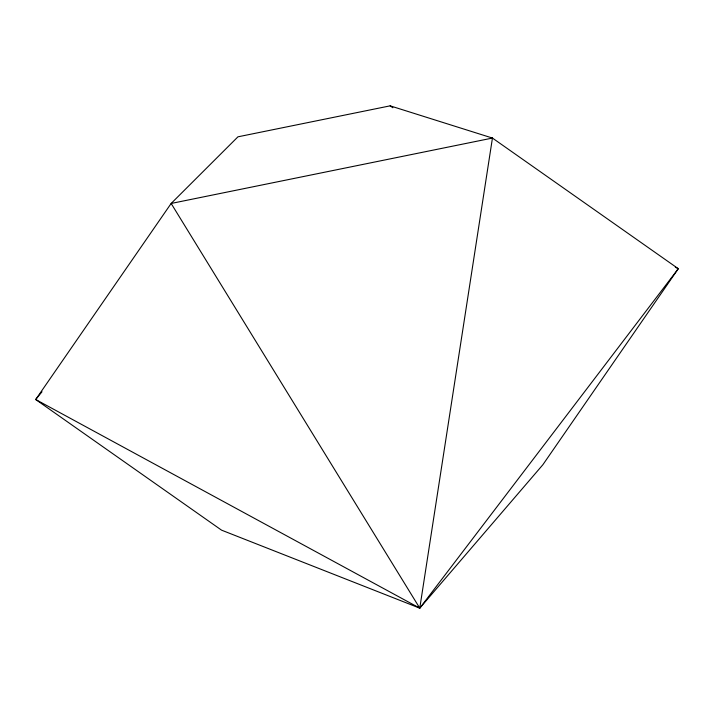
<?xml version="1.0" encoding="UTF-8"?>
<svg xmlns="http://www.w3.org/2000/svg" width="714" height="714" viewBox="0 0 714 714"><rect width="100%" height="100%" fill="white"/><g stroke="black" fill="none" stroke-linecap="round" stroke-linejoin="round"><path stroke-width="1.07" d="M42.01 391.754L35.7 399.51L221.554 530.154L419.77 608.158L542.854 464.752L678.3 268.705L492.446 138.061L390.147 105.842L237.949 136.82L171.146 203.463L35.7 399.51L419.77 608.158L678.3 268.705L675.31 267.197M390.147 105.842L392.87 107.752M492.446 138.061L419.77 608.158L171.146 203.463L492.446 138.061"/></g></svg>
